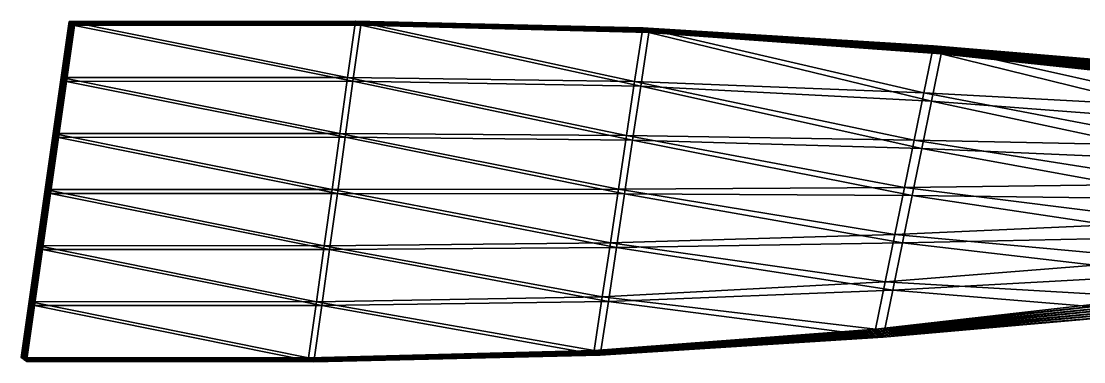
# Model space of a CAD drawing. Header units: centimetres. Extents: x -517 to 535, y -790 to 155.
# Drawn here: x -111.67 to -76.88, y -771.53 to -760.4 of the extents above; entities that cross this region are included whole.
import ezdxf

# ---------------------------------------------------------------- set-up
doc = ezdxf.new("R2010")
doc.units = ezdxf.units.CM
doc.layers.get('0').update_dxf_attribs({"color": 194, "true_color": 0x551cb1})

msp = doc.modelspace()

# ---------------------------------------------------------------- meshes
at = {"color": 114, "true_color": 0x1bb158}
mesh = msp.add_polyface(dxfattribs=at)
corners = [(-100.98, -762.234, 236.807), (-110.359, -762.238, 241.475), (-110.097, -760.407, 242.004), (-101.236, -764.068, 236.29), (-110.621, -764.07, 240.946), (-101.492, -765.903, 235.772), (-110.883, -765.901, 240.416), (-101.748, -767.737, 235.255), (-111.145, -767.733, 239.887), (-102.004, -769.572, 234.737), (-111.406, -769.564, 239.357), (-102.26, -771.406, 234.219), (-111.668, -771.396, 238.828), (-109.923, -760.534, 242.357), (-110.185, -762.365, 241.827), (-100.806, -762.358, 237.16), (-110.447, -764.197, 241.298), (-101.061, -764.192, 236.642), (-110.709, -766.028, 240.768), (-101.317, -766.027, 236.125), (-110.97, -767.86, 240.239), (-101.573, -767.861, 235.607), (-111.232, -769.691, 239.71), (-101.829, -769.695, 235.09), (-111.494, -771.522, 239.18), (-102.085, -771.53, 234.572), (-110.243, -762.323, 241.71), (-109.981, -760.492, 242.239), (-110.01, -760.47, 242.18), (-109.952, -760.513, 242.298), (-110.214, -762.344, 241.768), (-102.23, -771.427, 234.278), (-111.639, -771.417, 238.887), (-102.201, -771.447, 234.337), (-111.61, -771.438, 238.945), (-102.172, -771.468, 234.396), (-111.581, -771.459, 239.004), (-102.143, -771.489, 234.455), (-111.552, -771.48, 239.063), (-102.114, -771.509, 234.513), (-111.523, -771.501, 239.121)]
mesh.append_faces([[corners[k] for k in face] for face in [(0, 1, 2, 0), (1, 0, 3, 1), (3, 4, 1, 3), (5, 6, 4, 5), (4, 3, 5, 4), (6, 5, 7, 6), (7, 8, 6, 7), (9, 10, 8, 9), (8, 7, 9, 8), (10, 9, 11, 10), (11, 12, 10, 11), (13, 14, 15, 13), (14, 16, 17, 14), (16, 18, 19, 16), (18, 20, 21, 18), (20, 22, 23, 20), (22, 24, 25, 22), (26, 27, 28, 26), (26, 29, 27, 26), (29, 26, 30, 29), (13, 30, 14, 13), (30, 13, 29, 30), (31, 32, 12, 31), (12, 11, 31, 12), (32, 31, 33, 32), (33, 34, 32, 33), (35, 36, 34, 35), (34, 33, 35, 34), (36, 35, 37, 36), (37, 38, 36, 37), (39, 40, 38, 39), (38, 37, 39, 38), (40, 39, 25, 40), (25, 24, 40, 25)]], dxfattribs={"vtx3": -1, "color": 114})
mesh = msp.add_polyface(dxfattribs=at)
corners = [(-110.097, -760.407, 242.004), (-100.724, -760.4, 237.325), (-100.98, -762.234, 236.807), (-92.909, -771.163, 229.495), (-102.26, -771.406, 234.219), (-102.004, -769.572, 234.737), (-100.806, -762.358, 237.16), (-100.55, -760.523, 237.677), (-109.923, -760.534, 242.357), (-101.061, -764.192, 236.642), (-110.185, -762.365, 241.827), (-91.648, -764.284, 232.044), (-91.383, -762.525, 232.579), (-101.317, -766.027, 236.125), (-110.447, -764.197, 241.298), (-101.573, -767.861, 235.607), (-110.709, -766.028, 240.768), (-92.178, -767.8, 230.973), (-91.913, -766.042, 231.508), (-101.829, -769.695, 235.09), (-110.97, -767.86, 240.239), (-102.085, -771.53, 234.572), (-111.232, -769.691, 239.71), (-92.707, -771.317, 229.902), (-92.442, -769.559, 230.438), (-92.875, -771.189, 229.563), (-102.23, -771.427, 234.278), (-92.841, -771.214, 229.631), (-102.201, -771.447, 234.337), (-92.808, -771.24, 229.699), (-102.172, -771.468, 234.396), (-92.774, -771.266, 229.767), (-102.143, -771.489, 234.455), (-110.068, -760.428, 242.063), (-100.695, -760.42, 237.383), (-110.039, -760.449, 242.122), (-100.666, -760.441, 237.442), (-110.01, -760.47, 242.18), (-100.637, -760.461, 237.501), (-109.981, -760.492, 242.239), (-100.608, -760.482, 237.56), (-109.952, -760.513, 242.298), (-100.579, -760.503, 237.619)]
mesh.append_faces([[corners[k] for k in face] for face in [(0, 1, 2, 0), (3, 4, 5, 3), (6, 7, 8, 6), (9, 6, 10, 9), (6, 9, 11, 6), (7, 6, 12, 7), (13, 9, 14, 13), (15, 13, 16, 15), (13, 15, 17, 13), (9, 13, 18, 9), (19, 15, 20, 19), (21, 19, 22, 21), (19, 21, 23, 19), (15, 19, 24, 15), (25, 26, 4, 25), (4, 3, 25, 4), (26, 25, 27, 26), (27, 28, 26, 27), (29, 30, 28, 29), (28, 27, 29, 28), (30, 29, 31, 30), (31, 32, 30, 31), (33, 34, 1, 33), (1, 0, 33, 1), (34, 33, 35, 34), (35, 36, 34, 35), (37, 38, 36, 37), (36, 35, 37, 36), (38, 37, 39, 38), (39, 40, 38, 39), (41, 42, 40, 41), (40, 39, 41, 40), (42, 41, 8, 42), (8, 7, 42, 8)]], dxfattribs={"vtx3": -1, "color": 114})
mesh = msp.add_polyface(dxfattribs=at)
corners = [(-110.359, -762.238, 241.475), (-110.068, -760.428, 242.063), (-110.097, -760.407, 242.004), (-110.33, -762.26, 241.534), (-110.621, -764.07, 240.946), (-110.592, -764.091, 241.004), (-110.563, -764.112, 241.063), (-110.301, -762.281, 241.592), (-110.039, -760.449, 242.122), (-110.883, -765.901, 240.416), (-110.854, -765.922, 240.475), (-111.145, -767.733, 239.887), (-111.116, -767.754, 239.945), (-111.086, -767.775, 240.004), (-110.825, -765.944, 240.534), (-110.01, -760.47, 242.18), (-110.272, -762.302, 241.651), (-110.534, -764.133, 241.122), (-110.505, -764.154, 241.18), (-110.243, -762.323, 241.71), (-110.796, -765.965, 240.592), (-110.767, -765.986, 240.651), (-110.214, -762.344, 241.768), (-110.476, -764.176, 241.239), (-110.185, -762.365, 241.827), (-110.447, -764.197, 241.298), (-110.738, -766.007, 240.71), (-110.709, -766.028, 240.768)]
mesh.append_faces([[corners[k] for k in face] for face in [(0, 1, 2, 0), (1, 0, 3, 1), (4, 3, 0, 4), (3, 4, 5, 3), (3, 5, 6, 3), (6, 7, 3, 6), (8, 3, 7, 8), (3, 8, 1, 3), (9, 5, 4, 9), (5, 9, 10, 5), (11, 10, 9, 11), (10, 11, 12, 10), (10, 12, 13, 10), (5, 10, 14, 5), (14, 6, 5, 14), (7, 15, 8, 7), (15, 7, 16, 15), (6, 16, 7, 6), (16, 6, 17, 16), (16, 17, 18, 16), (18, 19, 16, 18), (15, 16, 19, 15), (14, 17, 6, 14), (17, 14, 20, 17), (18, 20, 21, 18), (20, 18, 17, 20), (18, 22, 19, 18), (22, 18, 23, 22), (24, 23, 25, 24), (23, 24, 22, 23), (26, 23, 18, 26), (18, 21, 26, 18), (25, 26, 27, 25), (26, 25, 23, 26)]], dxfattribs={"vtx3": -1, "color": 114})
mesh = msp.add_polyface(dxfattribs=at)
corners = [(-91.585, -762.371, 232.172), (-100.98, -762.234, 236.807), (-100.724, -760.4, 237.325), (-91.32, -760.612, 232.707), (-91.85, -764.129, 231.636), (-101.236, -764.068, 236.29), (-92.114, -765.888, 231.101), (-101.492, -765.903, 235.772), (-92.379, -767.646, 230.565), (-101.748, -767.737, 235.255), (-92.644, -769.404, 230.03), (-102.004, -769.572, 234.737), (-92.909, -771.163, 229.495), (-91.648, -764.284, 232.044), (-91.383, -762.525, 232.579), (-100.806, -762.358, 237.16), (-91.119, -760.767, 233.115), (-100.55, -760.523, 237.677), (-92.178, -767.8, 230.973), (-91.913, -766.042, 231.508), (-101.317, -766.027, 236.125), (-101.061, -764.192, 236.642), (-92.707, -771.317, 229.902), (-92.442, -769.559, 230.438), (-101.829, -769.695, 235.09), (-101.573, -767.861, 235.607), (-92.741, -771.292, 229.834), (-102.114, -771.509, 234.513), (-102.143, -771.489, 234.455), (-92.774, -771.266, 229.767), (-102.085, -771.53, 234.572), (-100.695, -760.42, 237.383), (-91.287, -760.638, 232.775), (-100.666, -760.441, 237.442), (-91.253, -760.664, 232.843), (-100.637, -760.461, 237.501), (-91.219, -760.689, 232.911), (-100.608, -760.482, 237.56), (-91.186, -760.715, 232.979), (-100.579, -760.503, 237.619), (-91.152, -760.741, 233.047)]
mesh.append_faces([[corners[k] for k in face] for face in [(0, 1, 2, 0), (2, 3, 0, 2), (1, 0, 4, 1), (4, 5, 1, 4), (6, 7, 5, 6), (5, 4, 6, 5), (7, 6, 8, 7), (8, 9, 7, 8), (10, 11, 9, 10), (9, 8, 10, 9), (11, 10, 12, 11), (13, 14, 15, 13), (14, 16, 17, 14), (18, 19, 20, 18), (19, 13, 21, 19), (22, 23, 24, 22), (23, 18, 25, 23), (26, 27, 28, 26), (28, 29, 26, 28), (27, 26, 22, 27), (22, 30, 27, 22), (31, 32, 3, 31), (3, 2, 31, 3), (32, 31, 33, 32), (33, 34, 32, 33), (35, 36, 34, 35), (34, 33, 35, 34), (36, 35, 37, 36), (37, 38, 36, 37), (39, 40, 38, 39), (38, 37, 39, 38), (40, 39, 17, 40), (17, 16, 40, 17)]], dxfattribs={"vtx3": -1, "color": 114})
mesh = msp.add_polyface(dxfattribs=at)
corners = [(-82.118, -762.743, 227.681), (-91.585, -762.371, 232.172), (-91.32, -760.612, 232.707), (-81.802, -761.199, 228.321), (-82.434, -764.287, 227.041), (-91.85, -764.129, 231.636), (-82.751, -765.831, 226.401), (-92.114, -765.888, 231.101), (-83.068, -767.374, 225.761), (-92.379, -767.646, 230.565), (-83.384, -768.918, 225.121), (-92.644, -769.404, 230.03), (-83.7, -770.463, 224.481), (-92.909, -771.163, 229.495), (-91.119, -760.767, 233.115), (-91.383, -762.525, 232.579), (-81.861, -763.011, 228.201), (-91.648, -764.284, 232.044), (-82.177, -764.555, 227.561), (-91.913, -766.042, 231.508), (-82.494, -766.099, 226.921), (-92.178, -767.8, 230.973), (-82.81, -767.643, 226.281), (-92.442, -769.559, 230.438), (-83.127, -769.187, 225.641), (-92.707, -771.317, 229.902), (-83.443, -770.731, 225.001), (-83.657, -770.507, 224.568), (-92.875, -771.189, 229.563), (-83.615, -770.552, 224.655), (-92.841, -771.214, 229.631), (-83.572, -770.597, 224.741), (-92.808, -771.24, 229.699), (-83.529, -770.641, 224.828), (-92.774, -771.266, 229.767), (-83.486, -770.686, 224.915), (-92.741, -771.292, 229.834), (-91.287, -760.638, 232.775), (-81.759, -761.243, 228.407), (-91.253, -760.664, 232.843), (-81.716, -761.288, 228.494)]
mesh.append_faces([[corners[k] for k in face] for face in [(0, 1, 2, 0), (2, 3, 0, 2), (1, 0, 4, 1), (4, 5, 1, 4), (6, 7, 5, 6), (5, 4, 6, 5), (7, 6, 8, 7), (8, 9, 7, 8), (10, 11, 9, 10), (9, 8, 10, 9), (11, 10, 12, 11), (12, 13, 11, 12), (14, 15, 16, 14), (15, 17, 18, 15), (17, 19, 20, 17), (19, 21, 22, 19), (21, 23, 24, 21), (23, 25, 26, 23), (27, 28, 13, 27), (13, 12, 27, 13), (28, 27, 29, 28), (29, 30, 28, 29), (31, 32, 30, 31), (30, 29, 31, 30), (32, 31, 33, 32), (33, 34, 32, 33), (35, 36, 34, 35), (34, 33, 35, 34), (36, 35, 26, 36), (26, 25, 36, 26), (37, 38, 3, 37), (3, 2, 37, 3), (38, 37, 39, 38), (39, 40, 38, 39)]], dxfattribs={"vtx3": -1, "color": 114})
mesh = msp.add_polyface(dxfattribs=at)
corners = [(-83.384, -768.918, 225.121), (-74.183, -768.19, 220.093), (-74.584, -769.426, 219.283), (-83.7, -770.463, 224.481), (-81.861, -763.011, 228.201), (-81.545, -761.467, 228.84), (-91.119, -760.767, 233.115), (-82.177, -764.555, 227.561), (-91.383, -762.525, 232.579), (-72.681, -764.975, 223.129), (-72.28, -763.74, 223.941), (-82.494, -766.099, 226.921), (-91.648, -764.284, 232.044), (-82.81, -767.643, 226.281), (-91.913, -766.042, 231.508), (-73.484, -767.446, 221.506), (-73.083, -766.211, 222.318), (-83.127, -769.187, 225.641), (-92.178, -767.8, 230.973), (-83.443, -770.731, 225.001), (-92.442, -769.559, 230.438), (-74.286, -769.918, 219.884), (-73.885, -768.682, 220.695), (-74.534, -769.508, 219.383), (-83.657, -770.507, 224.568), (-74.484, -769.59, 219.483), (-83.615, -770.552, 224.655), (-74.435, -769.672, 219.583), (-83.572, -770.597, 224.741), (-74.385, -769.754, 219.684), (-83.529, -770.641, 224.828), (-74.336, -769.836, 219.784), (-83.486, -770.686, 224.915), (-91.219, -760.689, 232.911), (-81.673, -761.333, 228.58), (-81.716, -761.288, 228.494), (-91.253, -760.664, 232.843), (-91.186, -760.715, 232.979), (-81.63, -761.377, 228.667), (-91.152, -760.741, 233.047), (-81.588, -761.422, 228.754)]
mesh.append_faces([[corners[k] for k in face] for face in [(0, 1, 2, 0), (2, 3, 0, 2), (4, 5, 6, 4), (7, 4, 8, 7), (4, 7, 9, 4), (5, 4, 10, 5), (11, 7, 12, 11), (13, 11, 14, 13), (11, 13, 15, 11), (7, 11, 16, 7), (17, 13, 18, 17), (19, 17, 20, 19), (17, 19, 21, 17), (13, 17, 22, 13), (23, 24, 3, 23), (3, 2, 23, 3), (24, 23, 25, 24), (25, 26, 24, 25), (27, 28, 26, 27), (26, 25, 27, 26), (28, 27, 29, 28), (29, 30, 28, 29), (31, 32, 30, 31), (30, 29, 31, 30), (32, 31, 21, 32), (21, 19, 32, 21), (33, 34, 35, 33), (35, 36, 33, 35), (34, 33, 37, 34), (37, 38, 34, 37), (39, 40, 38, 39), (38, 37, 39, 38), (40, 39, 6, 40), (6, 5, 40, 6)]], dxfattribs={"vtx3": -1, "color": 114})
mesh = msp.add_polyface(dxfattribs=at)
corners = [(-72.578, -763.248, 223.339), (-82.118, -762.743, 227.681), (-81.802, -761.199, 228.321), (-72.177, -762.012, 224.15), (-72.979, -764.483, 222.528), (-82.434, -764.287, 227.041), (-73.38, -765.719, 221.716), (-82.751, -765.831, 226.401), (-73.781, -766.954, 220.905), (-83.068, -767.374, 225.761), (-74.183, -768.19, 220.093), (-83.384, -768.918, 225.121), (-72.681, -764.975, 223.129), (-72.28, -763.74, 223.941), (-81.861, -763.011, 228.201), (-71.879, -762.503, 224.752), (-81.545, -761.467, 228.84), (-73.484, -767.446, 221.506), (-73.083, -766.211, 222.318), (-82.494, -766.099, 226.921), (-82.177, -764.555, 227.561), (-74.286, -769.918, 219.884), (-73.885, -768.682, 220.695), (-83.127, -769.187, 225.641), (-82.81, -767.643, 226.281), (-63.192, -765.512, 218.685), (-63.697, -766.386, 217.663), (-64.203, -767.26, 216.641), (-64.708, -768.134, 215.618), (-65.213, -769.009, 214.597), (-74.584, -769.426, 219.283), (-65.5, -768.167, 214.018), (-65.452, -768.308, 214.114), (-81.759, -761.243, 228.407), (-72.127, -762.094, 224.25), (-81.716, -761.288, 228.494), (-72.078, -762.176, 224.351), (-81.673, -761.333, 228.58), (-72.028, -762.258, 224.451), (-81.63, -761.377, 228.667), (-71.978, -762.339, 224.551), (-81.588, -761.422, 228.754), (-71.929, -762.421, 224.651)]
mesh.append_faces([[corners[k] for k in face] for face in [(0, 1, 2, 0), (2, 3, 0, 2), (1, 0, 4, 1), (4, 5, 1, 4), (6, 7, 5, 6), (5, 4, 6, 5), (7, 6, 8, 7), (8, 9, 7, 8), (10, 11, 9, 10), (9, 8, 10, 9), (12, 13, 14, 12), (13, 15, 16, 13), (17, 18, 19, 17), (18, 12, 20, 18), (21, 22, 23, 21), (22, 17, 24, 22), (13, 12, 25, 13), (12, 18, 26, 12), (18, 17, 27, 18), (17, 22, 28, 17), (22, 21, 29, 22), (30, 31, 32, 30), (33, 34, 3, 33), (3, 2, 33, 3), (34, 33, 35, 34), (35, 36, 34, 35), (37, 38, 36, 37), (36, 35, 37, 36), (38, 37, 39, 38), (39, 40, 38, 39), (41, 42, 40, 41), (40, 39, 41, 40), (42, 41, 16, 42), (16, 15, 42, 16)]], dxfattribs={"vtx3": -1, "color": 114})
mesh = msp.add_polyface(dxfattribs=at)
corners = [(-111.086, -767.775, 240.004), (-110.825, -765.944, 240.534), (-110.854, -765.922, 240.475), (-111.406, -769.564, 239.357), (-111.116, -767.754, 239.945), (-111.145, -767.733, 239.887), (-111.377, -769.585, 239.416), (-111.639, -771.417, 238.887), (-111.668, -771.396, 238.828), (-111.61, -771.438, 238.945), (-111.348, -769.607, 239.475), (-110.796, -765.965, 240.592), (-111.057, -767.796, 240.063), (-111.028, -767.817, 240.122), (-110.767, -765.986, 240.651), (-111.319, -769.628, 239.533), (-111.581, -771.459, 239.004), (-111.552, -771.48, 239.063), (-111.29, -769.649, 239.592), (-110.999, -767.838, 240.18), (-110.738, -766.007, 240.71), (-110.97, -767.86, 240.239), (-110.709, -766.028, 240.768), (-111.261, -769.67, 239.651), (-111.523, -771.501, 239.121), (-111.232, -769.691, 239.71), (-111.494, -771.522, 239.18)]
mesh.append_faces([[corners[k] for k in face] for face in [(0, 1, 2, 0), (3, 4, 5, 3), (4, 3, 6, 4), (7, 6, 3, 7), (3, 8, 7, 3), (6, 7, 9, 6), (9, 10, 6, 9), (4, 6, 10, 4), (10, 0, 4, 10), (0, 11, 1, 0), (11, 0, 12, 11), (11, 12, 13, 11), (13, 14, 11, 13), (15, 12, 0, 15), (0, 10, 15, 0), (9, 15, 10, 9), (15, 9, 16, 15), (15, 16, 17, 15), (17, 18, 15, 17), (12, 15, 18, 12), (18, 13, 12, 18), (19, 20, 14, 19), (14, 13, 19, 14), (20, 19, 21, 20), (21, 22, 20, 21), (18, 19, 13, 18), (19, 18, 23, 19), (17, 23, 18, 17), (23, 17, 24, 23), (25, 24, 26, 25), (24, 25, 23, 24), (19, 23, 25, 19), (25, 21, 19, 25)]], dxfattribs={"vtx3": -1, "color": 114})

doc.saveas('drawing.dxf')
